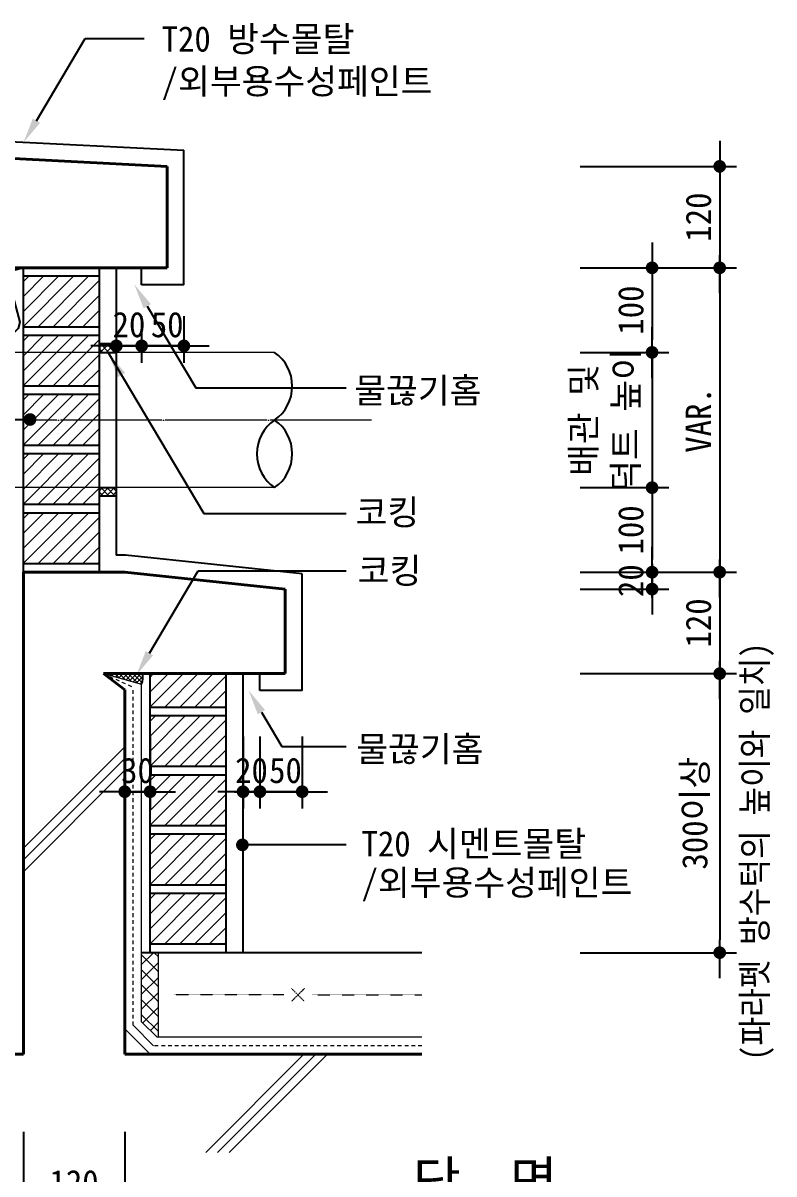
# Model space of a CAD drawing. Header units: millimetres. Extents: x 209 to 75467, y 6568 to 12199.
# Drawn here: x 68745 to 69190, y 8296 to 8977 of the extents above; entities that cross this region are included whole.
import ezdxf

# ---------------------------------------------------------------- set-up
doc = ezdxf.new("R2010")
doc.units = ezdxf.units.MM
doc.header["$MEASUREMENT"] = 0
for name, pattern in [('CEN', [62, 60, -1, 0, -1]), ('HID', [2, 1.1, -0.9]), ('HIDDEN', [0.375, 0.25, -0.125])]:
    doc.linetypes.add(name, pattern=pattern)
doc.layers.get('0').update_dxf_attribs({"linetype": 'CONTINUOUS'})
for name, color, linetype, lineweight in [('A-CNTL', 1, 'CEN', 15), ('A-CONC-LIN1', 2, 'CONTINUOUS', 40), ('A-CONC-LIN2', 7, 'CONTINUOUS', 25), ('A-CUTL', 7, 'CONTINUOUS', 25), ('A-DIMS', 7, 'CONTINUOUS', 25), ('A-MKXS-LEAD', 7, 'CONTINUOUS', 25), ('A-MKXS-TEXT1', 3, 'CONTINUOUS', 25), ('A-SECT-MESH', 8, 'HID', 18), ('A-WAXM-BLIC', 3, 'CONTINUOUS', 25), ('A-XXXX-FIN3', 4, 'CONTINUOUS', 25), ('A-XXXX-HATC', 8, 'CONTINUOUS', 18), ('A-XXXX-HID', 8, 'HIDDEN', 18), ('A-XXXX-SYMB', 7, 'CONTINUOUS', 25), ('A-XXXX-TXT1', 3, 'CONTINUOUS', 25), ('A-XXXX-WAT1', 9, 'HID', 20)]:
    doc.layers.add(name, color=color, linetype=linetype, lineweight=lineweight)
doc.layers.add('A-XXXX-INSL1', color=15, linetype='CONTINUOUS')
doc.styles.add('HY울릉도L', font='H2GTRE.TTF')
doc.styles.add('돋움체', font='')
doc.styles.get('돋움체').set_extended_font_data('DotumChe')
doc.dimstyles.new('CDIM', dxfattribs={"dimtxt": 3, "dimasz": 1.5, "dimexe": 2, "dimexo": 1, "dimgap": 1, "dimtad": 1, "dimdec": 0, "dimrnd": 0.5, "dimzin": 0, "dimdsep": 32, "dimlunit": 6, "dimtxsty": 'HY울릉도L', "dimblk1": '_CIDOT', "dimblk2": '_CIDOT', "dimsah": 1, "dimcen": 5.5, "dimclrd": 2, "dimclre": 2, "dimclrt": 7, "dimadec": 0, "dimazin": 0, "dimtfac": 1, "dimtdec": 0, "dimtix": 1, "dimtmove": 2, "dimatfit": 1, "dimldrblk": '_CIDOT', "dimfxl": 1, "dimtolj": 1, "dimtzin": 0, "dimlwd": -1, "dimarcsym": 0})
pattern_1 = [(45, (29365.295, 9237.2847), (-1.76776695, 1.76776695), []), (135, (29365.295, 9237.2847), (-1.76776695, -1.76776695), [])]

# ---------------------------------------------------------------- blocks, each defined once
blk = doc.blocks.new('_CIDOT')
at = {"color": 0, "linetype": 'ByBlock'}
blk.add_line((2, 0), (-1, 0), dxfattribs=at)
at = {"color": 0, "linetype": 'ByBlock', "const_width": 0.5}
blk.add_lwpolyline([(-0.25, 0, 1), (0.25, 0, 1)], format="xyb", close=True, dxfattribs=at)
blk = doc.blocks.new('*D646')
at = {"layer": 'A-DIMS', "lineweight": -2, "transparency": 16777216}
for p, q in [((69074.94, 8592.19), (69167.53, 8592.19)), ((69074.94, 8427.19), (69167.53, 8427.19))]:
    blk.add_line(p, q, dxfattribs=at)
at = {"layer": 'A-DIMS', "transparency": 16777216}
blk.add_line((69157.53, 8584.69), (69157.53, 8434.69), dxfattribs=at)
at = {"layer": 'A-DIMS', "transparency": 16777216, "xscale": 7.5, "yscale": 7.5, "zscale": 7.5}
for p, rotation in [((69157.53, 8592.19), 90), ((69157.53, 8427.19), 270)]:
    blk.add_blockref('_CIDOT', p, dxfattribs=dict(at, rotation=rotation))
at = {"layer": 'A-DIMS', "color": 3, "transparency": 16777216, "insert": (69143.58, 8509.69), "char_height": 15, "attachment_point": 5, "rotation": 90, "style": '돋움체'}
blk.add_mtext('\\A1;300이상', dxfattribs=at)
blk = doc.blocks.new('*D647')
at = {"layer": 'A-DIMS', "lineweight": -2, "transparency": 16777216}
for p, q in [((69074.94, 8652.19), (69167.53, 8652.19)), ((69074.94, 8592.19), (69167.53, 8592.19))]:
    blk.add_line(p, q, dxfattribs=at)
at = {"layer": 'A-DIMS', "transparency": 16777216}
blk.add_line((69157.53, 8644.69), (69157.53, 8599.69), dxfattribs=at)
at = {"layer": 'A-DIMS', "transparency": 16777216, "xscale": 7.5, "yscale": 7.5, "zscale": 7.5}
for p, rotation in [((69157.53, 8652.19), 90), ((69157.53, 8592.19), 270)]:
    blk.add_blockref('_CIDOT', p, dxfattribs=dict(at, rotation=rotation))
at = {"layer": 'A-DIMS', "color": 3, "transparency": 16777216, "insert": (69145.02, 8622.19), "char_height": 15, "attachment_point": 5, "rotation": 90, "style": '돋움체'}
blk.add_mtext('\\A1;120', dxfattribs=at)
blk = doc.blocks.new('*D648')
at = {"layer": 'A-DIMS', "transparency": 16777216}
for p, q in [((69117.53, 8659.69), (69117.53, 8667.19)), ((69117.53, 8652.19), (69117.53, 8642.19)), ((69117.53, 8634.69), (69117.53, 8627.19))]:
    blk.add_line(p, q, dxfattribs=at)
at = {"layer": 'A-DIMS', "lineweight": -2, "transparency": 16777216}
for p, q in [((69074.94, 8652.19), (69127.53, 8652.19)), ((69074.94, 8642.19), (69127.53, 8642.19))]:
    blk.add_line(p, q, dxfattribs=at)
at = {"layer": 'A-DIMS', "transparency": 16777216, "xscale": 7.5, "yscale": 7.5, "zscale": 7.5}
for p, rotation in [((69117.53, 8652.19), 270), ((69117.53, 8642.19), 90)]:
    blk.add_blockref('_CIDOT', p, dxfattribs=dict(at, rotation=rotation))
at = {"layer": 'A-DIMS', "color": 3, "transparency": 16777216, "insert": (69105.02, 8647.19), "char_height": 15, "attachment_point": 5, "rotation": 90, "style": '돋움체'}
blk.add_mtext('\\A1;20', dxfattribs=at)
blk = doc.blocks.new('*D649')
at = {"layer": 'A-DIMS', "lineweight": -2, "transparency": 16777216}
for p, q in [((69074.94, 8832.19), (69167.53, 8832.19)), ((69074.94, 8652.19), (69167.53, 8652.19))]:
    blk.add_line(p, q, dxfattribs=at)
at = {"layer": 'A-DIMS', "transparency": 16777216}
blk.add_line((69157.53, 8824.69), (69157.53, 8659.69), dxfattribs=at)
at = {"layer": 'A-DIMS', "transparency": 16777216, "xscale": 7.5, "yscale": 7.5, "zscale": 7.5}
for p, rotation in [((69157.53, 8832.19), 90), ((69157.53, 8652.19), 270)]:
    blk.add_blockref('_CIDOT', p, dxfattribs=dict(at, rotation=rotation))
at = {"layer": 'A-DIMS', "color": 3, "transparency": 16777216, "insert": (69145.02, 8742.19), "char_height": 15, "attachment_point": 5, "rotation": 90, "style": '돋움체'}
blk.add_mtext('\\A1;VAR.', dxfattribs=at)
blk = doc.blocks.new('*D650')
at = {"layer": 'A-DIMS', "lineweight": -2, "transparency": 16777216}
for p, q in [((69074.94, 8892.19), (69167.53, 8892.19)), ((69074.94, 8832.19), (69167.53, 8832.19))]:
    blk.add_line(p, q, dxfattribs=at)
at = {"layer": 'A-DIMS', "transparency": 16777216}
blk.add_line((69157.53, 8884.69), (69157.53, 8839.69), dxfattribs=at)
at = {"layer": 'A-DIMS', "transparency": 16777216, "xscale": 7.5, "yscale": 7.5, "zscale": 7.5}
for p, rotation in [((69157.53, 8892.19), 90), ((69157.53, 8832.19), 270)]:
    blk.add_blockref('_CIDOT', p, dxfattribs=dict(at, rotation=rotation))
at = {"layer": 'A-DIMS', "color": 3, "transparency": 16777216, "insert": (69145.02, 8862.19), "char_height": 15, "attachment_point": 5, "rotation": 90, "style": '돋움체'}
blk.add_mtext('\\A1;120', dxfattribs=at)
blk = doc.blocks.new('*D651')
at = {"layer": 'A-DIMS', "lineweight": -2, "transparency": 16777216}
for p, q in [((68537.23, 8321.16), (68537.23, 8268.57)), ((68745.49, 8321.16), (68745.49, 8268.57))]:
    blk.add_line(p, q, dxfattribs=at)
at = {"layer": 'A-DIMS', "transparency": 16777216}
blk.add_line((68737.99, 8278.57), (68544.73, 8278.57), dxfattribs=at)
at = {"layer": 'A-DIMS', "transparency": 16777216, "xscale": 7.5, "yscale": 7.5, "zscale": 7.5, "rotation": 180}
blk.add_blockref('_CIDOT', (68537.23, 8278.57), dxfattribs=at)
at = {"layer": 'A-DIMS', "transparency": 16777216, "xscale": 7.5, "yscale": 7.5, "zscale": 7.5}
blk.add_blockref('_CIDOT', (68745.49, 8278.57), dxfattribs=at)
at = {"layer": 'A-DIMS', "color": 3, "transparency": 16777216, "insert": (68641.36, 8292.21), "char_height": 15, "attachment_point": 5, "style": '돋움체'}
blk.add_mtext('\\A1;PS & PD 폭', dxfattribs=at)
blk = doc.blocks.new('*D652')
at = {"layer": 'A-DIMS', "lineweight": -2, "transparency": 16777216}
for p, q in [((68745.49, 8321.16), (68745.49, 8268.57)), ((68805.49, 8321.16), (68805.49, 8268.57))]:
    blk.add_line(p, q, dxfattribs=at)
at = {"layer": 'A-DIMS', "transparency": 16777216}
blk.add_line((68797.99, 8278.57), (68752.99, 8278.57), dxfattribs=at)
at = {"layer": 'A-DIMS', "transparency": 16777216, "xscale": 7.5, "yscale": 7.5, "zscale": 7.5, "rotation": 180}
blk.add_blockref('_CIDOT', (68745.49, 8278.57), dxfattribs=at)
at = {"layer": 'A-DIMS', "transparency": 16777216, "xscale": 7.5, "yscale": 7.5, "zscale": 7.5}
blk.add_blockref('_CIDOT', (68805.49, 8278.57), dxfattribs=at)
at = {"layer": 'A-DIMS', "color": 3, "transparency": 16777216, "insert": (68775.49, 8291.08), "char_height": 15, "attachment_point": 5, "style": '돋움체'}
blk.add_mtext('\\A1;120', dxfattribs=at)
blk = doc.blocks.new('*D653')
at = {"layer": 'A-DIMS', "lineweight": -2, "transparency": 16777216}
for p, q in [((68875.49, 8554.97), (68875.49, 8512.38)), ((68885.49, 8554.97), (68885.49, 8512.38))]:
    blk.add_line(p, q, dxfattribs=at)
at = {"layer": 'A-DIMS', "transparency": 16777216}
for p, q in [((68867.99, 8522.38), (68860.49, 8522.38)), ((68885.49, 8522.38), (68875.49, 8522.38)), ((68892.99, 8522.38), (68900.49, 8522.38))]:
    blk.add_line(p, q, dxfattribs=at)
at = {"layer": 'A-DIMS', "transparency": 16777216, "xscale": 7.5, "yscale": 7.5, "zscale": 7.5}
blk.add_blockref('_CIDOT', (68875.49, 8522.38), dxfattribs=at)
at = {"layer": 'A-DIMS', "transparency": 16777216, "xscale": 7.5, "yscale": 7.5, "zscale": 7.5, "rotation": 180}
blk.add_blockref('_CIDOT', (68885.49, 8522.38), dxfattribs=at)
at = {"layer": 'A-DIMS', "color": 3, "transparency": 16777216, "insert": (68880.49, 8534.89), "char_height": 15, "attachment_point": 5, "style": '돋움체'}
blk.add_mtext('\\A1;20', dxfattribs=at)
blk = doc.blocks.new('*D654')
at = {"layer": 'A-DIMS', "lineweight": -2, "transparency": 16777216}
for p, q in [((68885.49, 8554.97), (68885.49, 8512.38)), ((68910.49, 8554.97), (68910.49, 8512.38))]:
    blk.add_line(p, q, dxfattribs=at)
at = {"layer": 'A-DIMS', "transparency": 16777216}
for p, q in [((68877.99, 8522.38), (68870.49, 8522.38)), ((68910.49, 8522.38), (68885.49, 8522.38)), ((68917.99, 8522.38), (68925.49, 8522.38))]:
    blk.add_line(p, q, dxfattribs=at)
at = {"layer": 'A-DIMS', "transparency": 16777216, "xscale": 7.5, "yscale": 7.5, "zscale": 7.5}
blk.add_blockref('_CIDOT', (68885.49, 8522.38), dxfattribs=at)
at = {"layer": 'A-DIMS', "transparency": 16777216, "xscale": 7.5, "yscale": 7.5, "zscale": 7.5, "rotation": 180}
blk.add_blockref('_CIDOT', (68910.49, 8522.38), dxfattribs=at)
at = {"layer": 'A-DIMS', "color": 3, "transparency": 16777216, "insert": (68900.59, 8534.89), "char_height": 15, "attachment_point": 5, "style": '돋움체'}
blk.add_mtext('\\A1;50', dxfattribs=at)
blk = doc.blocks.new('*D655')
at = {"layer": 'A-DIMS', "lineweight": -2, "transparency": 16777216}
for p, q in [((68800.49, 8803.61), (68800.49, 8776.02)), ((68815.49, 8803.61), (68815.49, 8776.02))]:
    blk.add_line(p, q, dxfattribs=at)
at = {"layer": 'A-DIMS', "transparency": 16777216}
for p, q in [((68792.99, 8786.02), (68785.49, 8786.02)), ((68815.49, 8786.02), (68800.49, 8786.02)), ((68822.99, 8786.02), (68830.49, 8786.02))]:
    blk.add_line(p, q, dxfattribs=at)
at = {"layer": 'A-DIMS', "transparency": 16777216, "xscale": 7.5, "yscale": 7.5, "zscale": 7.5}
blk.add_blockref('_CIDOT', (68800.49, 8786.02), dxfattribs=at)
at = {"layer": 'A-DIMS', "transparency": 16777216, "xscale": 7.5, "yscale": 7.5, "zscale": 7.5, "rotation": 180}
blk.add_blockref('_CIDOT', (68815.49, 8786.02), dxfattribs=at)
at = {"layer": 'A-DIMS', "color": 3, "transparency": 16777216, "insert": (68807.99, 8798.53), "char_height": 15, "attachment_point": 5, "style": '돋움체'}
blk.add_mtext('\\A1;20', dxfattribs=at)
blk = doc.blocks.new('*D656')
at = {"layer": 'A-DIMS', "lineweight": -2, "transparency": 16777216}
for p, q in [((68815.49, 8803.61), (68815.49, 8776.02)), ((68840.49, 8803.61), (68840.49, 8776.02))]:
    blk.add_line(p, q, dxfattribs=at)
at = {"layer": 'A-DIMS', "transparency": 16777216}
for p, q in [((68807.99, 8786.02), (68800.49, 8786.02)), ((68840.49, 8786.02), (68815.49, 8786.02)), ((68847.99, 8786.02), (68855.49, 8786.02))]:
    blk.add_line(p, q, dxfattribs=at)
at = {"layer": 'A-DIMS', "transparency": 16777216, "xscale": 7.5, "yscale": 7.5, "zscale": 7.5}
blk.add_blockref('_CIDOT', (68815.49, 8786.02), dxfattribs=at)
at = {"layer": 'A-DIMS', "transparency": 16777216, "xscale": 7.5, "yscale": 7.5, "zscale": 7.5, "rotation": 180}
blk.add_blockref('_CIDOT', (68840.49, 8786.02), dxfattribs=at)
at = {"layer": 'A-DIMS', "color": 3, "transparency": 16777216, "insert": (68830.59, 8798.53), "char_height": 15, "attachment_point": 5, "style": '돋움체'}
blk.add_mtext('\\A1;50', dxfattribs=at)
blk = doc.blocks.new('*D657')
at = {"layer": 'A-DIMS', "lineweight": -2, "transparency": 16777216}
for p, q in [((68805.49, 8554.97), (68805.49, 8512.38)), ((68820.49, 8554.97), (68820.49, 8512.38))]:
    blk.add_line(p, q, dxfattribs=at)
at = {"layer": 'A-DIMS', "transparency": 16777216}
for p, q in [((68797.99, 8522.38), (68790.49, 8522.38)), ((68820.49, 8522.38), (68805.49, 8522.38)), ((68827.99, 8522.38), (68835.49, 8522.38))]:
    blk.add_line(p, q, dxfattribs=at)
at = {"layer": 'A-DIMS', "transparency": 16777216, "xscale": 7.5, "yscale": 7.5, "zscale": 7.5}
blk.add_blockref('_CIDOT', (68805.49, 8522.38), dxfattribs=at)
at = {"layer": 'A-DIMS', "transparency": 16777216, "xscale": 7.5, "yscale": 7.5, "zscale": 7.5, "rotation": 180}
blk.add_blockref('_CIDOT', (68820.49, 8522.38), dxfattribs=at)
at = {"layer": 'A-DIMS', "color": 3, "transparency": 16777216, "insert": (68812.99, 8534.89), "char_height": 15, "attachment_point": 5, "style": '돋움체'}
blk.add_mtext('\\A1;30', dxfattribs=at)
blk = doc.blocks.new('*D604')
at = {"layer": 'A-DIMS', "lineweight": -2, "transparency": 16777216}
for p, q in [((69074.94, 8832.19), (69127.53, 8832.19)), ((69074.94, 8782.19), (69127.53, 8782.19))]:
    blk.add_line(p, q, dxfattribs=at)
at = {"layer": 'A-DIMS', "transparency": 16777216}
blk.add_line((69117.53, 8824.69), (69117.53, 8789.69), dxfattribs=at)
at = {"layer": 'A-DIMS', "transparency": 16777216, "xscale": 7.5, "yscale": 7.5, "zscale": 7.5}
for p, rotation in [((69117.53, 8832.19), 90), ((69117.53, 8782.19), 270)]:
    blk.add_blockref('_CIDOT', p, dxfattribs=dict(at, rotation=rotation))
at = {"layer": 'A-DIMS', "color": 3, "transparency": 16777216, "insert": (69105.02, 8807.19), "char_height": 15, "attachment_point": 5, "rotation": 90, "style": '돋움체'}
blk.add_mtext('\\A1;100', dxfattribs=at)
blk = doc.blocks.new('*D605')
at = {"layer": 'A-DIMS', "lineweight": -2, "transparency": 16777216}
for p, q in [((69074.94, 8702.19), (69127.53, 8702.19)), ((69074.94, 8652.19), (69127.53, 8652.19))]:
    blk.add_line(p, q, dxfattribs=at)
at = {"layer": 'A-DIMS', "transparency": 16777216}
blk.add_line((69117.53, 8694.69), (69117.53, 8659.69), dxfattribs=at)
at = {"layer": 'A-DIMS', "transparency": 16777216, "xscale": 7.5, "yscale": 7.5, "zscale": 7.5}
for p, rotation in [((69117.53, 8702.19), 90), ((69117.53, 8652.19), 270)]:
    blk.add_blockref('_CIDOT', p, dxfattribs=dict(at, rotation=rotation))
at = {"layer": 'A-DIMS', "color": 3, "transparency": 16777216, "insert": (69105.02, 8677.19), "char_height": 15, "attachment_point": 5, "rotation": 90, "style": '돋움체'}
blk.add_mtext('\\A1;100', dxfattribs=at)
blk = doc.blocks.new('*D606')
at = {"layer": 'A-DIMS', "transparency": 16777216}
for p, q in [((69117.53, 8789.69), (69117.53, 8797.19)), ((69117.53, 8782.19), (69117.53, 8702.19)), ((69117.53, 8694.69), (69117.53, 8687.19))]:
    blk.add_line(p, q, dxfattribs=at)
at = {"layer": 'A-DIMS', "lineweight": -2, "transparency": 16777216}
for p, q in [((69074.94, 8782.19), (69127.53, 8782.19)), ((69074.94, 8702.19), (69127.53, 8702.19))]:
    blk.add_line(p, q, dxfattribs=at)
at = {"layer": 'A-DIMS', "transparency": 16777216, "xscale": 7.5, "yscale": 7.5, "zscale": 7.5}
for p, rotation in [((69117.53, 8782.19), 270), ((69117.53, 8702.19), 90)]:
    blk.add_blockref('_CIDOT', p, dxfattribs=dict(at, rotation=rotation))
at = {"layer": 'A-DIMS', "color": 3, "transparency": 16777216, "insert": (69090.21, 8742.19), "char_height": 15, "attachment_point": 5, "rotation": 90, "style": '돋움체'}
blk.add_mtext('\\A1;배관 및\\P덕트 높이', dxfattribs=at)

msp = doc.modelspace()

# ---------------------------------------------------------------- hatches: boundary and pattern name
at = {"layer": 'A-XXXX-HATC'}
h = msp.add_hatch(dxfattribs=at)
h.set_pattern_fill('ANSI31', color=256, scale=50)
h.set_pattern_definition([(45, (29067.777, 10105.4725), (-4.4194174, 4.4194174), [])])
h.paths.add_polyline_path([(68790.49, 8827.19), (68745.49, 8827.19), (68745.49, 8797.19), (68790.49, 8797.19)])
h = msp.add_hatch(dxfattribs=at)
h.set_pattern_fill('ANSI31', color=256, scale=50)
h.set_pattern_definition([(45, (29067.777, 10070.4725), (-4.4194174, 4.4194174), [])])
h.paths.add_polyline_path([(68790.49, 8792.19), (68745.49, 8792.19), (68745.49, 8762.19), (68790.49, 8762.19)])
h = msp.add_hatch(dxfattribs=at)
h.set_pattern_fill('ANSI37', color=256, scale=20)
h.set_pattern_definition(pattern_1)
h.paths.add_polyline_path([(68800.49, 8787.19), (68790.49, 8787.19), (68790.49, 8782.19), (68800.49, 8782.19)])
h = msp.add_hatch(dxfattribs=at)
h.set_pattern_fill('ANSI31', color=256, scale=50)
h.set_pattern_definition([(45, (29067.777, 10035.4725), (-4.4194174, 4.4194174), [])])
h.paths.add_polyline_path([(68790.49, 8757.19), (68745.49, 8757.19), (68745.49, 8727.19), (68790.49, 8727.19)])
h = msp.add_hatch(dxfattribs=at)
h.set_pattern_fill('ANSI31', color=256, scale=50)
h.set_pattern_definition([(45, (29067.777, 10000.4725), (-4.4194174, 4.4194174), [])])
h.paths.add_polyline_path([(68790.49, 8722.19), (68745.49, 8722.19), (68745.49, 8692.19), (68790.49, 8692.19)])
h = msp.add_hatch(dxfattribs=at)
h.set_pattern_fill('ANSI37', color=256, scale=20)
h.set_pattern_definition(pattern_1)
h.paths.add_polyline_path([(68800.49, 8697.19), (68790.49, 8697.19), (68790.49, 8702.19), (68800.49, 8702.19)])
h = msp.add_hatch(dxfattribs=at)
h.set_pattern_fill('ANSI31', color=256, scale=50)
h.set_pattern_definition([(45, (29067.777, 9965.4725), (-4.4194174, 4.4194174), [])])
h.paths.add_polyline_path([(68790.49, 8687.19), (68745.49, 8687.19), (68745.49, 8657.19), (68790.49, 8657.19)])
h = msp.add_hatch(dxfattribs=at)
h.set_pattern_fill('ANSI37', color=256, scale=15)
h.set_pattern_definition([(45, (29305.7815, 10095.8308), (-1.325825215, 1.325825215), []), (135, (29305.7815, 10095.8308), (-1.325825215, -1.325825215), [])])
edge = h.paths.add_edge_path()
edge.add_arc((68803.42, 8590.13), 12.77, 340.90607, 369.29377)
edge.add_line((68816.02, 8592.19), (68792.89, 8592.19))
edge.add_line((68792.89, 8592.19), (68815.49, 8585.95))
h = msp.add_hatch(dxfattribs=at)
h.set_pattern_fill('ANSI31', color=256, scale=50)
h.set_pattern_definition([(45, (29142.777, 9880.4725), (-4.4194174, 4.4194174), [])])
h.paths.add_polyline_path([(68865.49, 8592.19), (68820.49, 8592.19), (68820.49, 8572.19), (68865.49, 8572.19)])
h = msp.add_hatch(dxfattribs=at)
h.set_pattern_fill('ANSI31', color=256, scale=50)
h.set_pattern_definition([(45, (29142.777, 9845.4725), (-4.4194174, 4.4194174), [])])
h.paths.add_polyline_path([(68865.49, 8567.19), (68820.49, 8567.19), (68820.49, 8537.19), (68865.49, 8537.19)])
h = msp.add_hatch(dxfattribs=at)
h.set_pattern_fill('ANSI31', color=256, scale=50)
h.set_pattern_definition([(45, (29142.777, 9810.4725), (-4.4194174, 4.4194174), [])])
h.paths.add_polyline_path([(68865.49, 8532.19), (68820.49, 8532.19), (68820.49, 8502.19), (68865.49, 8502.19)])
h = msp.add_hatch(dxfattribs=at)
h.set_pattern_fill('ANSI31', color=256, scale=50)
h.set_pattern_definition([(45, (29142.777, 9775.4725), (-4.4194174, 4.4194174), [])])
h.paths.add_polyline_path([(68865.49, 8497.19), (68820.49, 8497.19), (68820.49, 8467.19), (68865.49, 8467.19)])
h = msp.add_hatch(dxfattribs=at)
h.set_pattern_fill('ANSI31', color=256, scale=50)
h.set_pattern_definition([(45, (29142.777, 9740.4725), (-4.4194174, 4.4194174), [])])
h.paths.add_polyline_path([(68865.49, 8462.19), (68820.49, 8462.19), (68820.49, 8432.19), (68865.49, 8432.19)])
h = msp.add_hatch(dxfattribs=at)
h.set_pattern_fill('ANSI37', color=256, scale=50)
h.set_pattern_definition([(45, (29432.4354, 10120.095), (-4.4194174, 4.4194174), []), (135, (29432.4354, 10120.095), (-4.4194174, -4.4194174), [])])
edge = h.paths.add_edge_path()
edge.add_line((68824.63, 8377.19), (68815.49, 8386.33))
edge.add_line((68825.49, 8377.19), (68825.49, 8427.19))
edge.add_line((68825.49, 8427.19), (68815.49, 8427.19))
edge.add_line((68815.49, 8386.33), (68815.49, 8427.19))

# ---------------------------------------------------------------- linework, layer by layer
at = {"layer": 'A-CNTL'}
msp.add_line((68951.58, 8742.19), (68709.69, 8742.19), dxfattribs=at)
at = {"layer": 'A-CONC-LIN1'}
for p, q in [((68537.23, 8907.19), (68830.49, 8892.19)), ((68830.49, 8832.19), (68830.49, 8892.19)), ((68830.49, 8832.19), (68537.23, 8832.19)), ((68745.49, 8652.19), (68745.49, 8367.19)), ((68805.49, 8652.19), (68745.49, 8652.19)), ((68900.49, 8642.19), (68805.49, 8652.19)), ((68900.49, 8592.19), (68900.49, 8642.19)), ((68900.49, 8592.19), (68792.89, 8592.19)), ((68792.89, 8592.19), (68805.49, 8582.61)), ((68805.49, 8582.61), (68805.49, 8367.19)), ((68745.49, 8367.19), (68537.23, 8367.19)), ((68981.34, 8367.19), (68805.49, 8367.19))]:
    msp.add_line(p, q, dxfattribs=at)
at = {"layer": 'A-CONC-LIN2'}
msp.add_line((68981.34, 8427.19), (68815.49, 8427.19), dxfattribs=at)
at = {"layer": 'A-CUTL', "color": 9, "ltscale": 2}
for centre, start, end in [((68880.29, 8762.19), 304.72583, 55.27417), ((68908.01, 8722.19), 124.72583, 235.27417), ((68880.29, 8722.19), 304.72583, 55.27417)]:
    msp.add_arc(centre, 24.33, start, end, dxfattribs=at)
at = {"layer": 'A-MKXS-LEAD'}
for p, q in [((68753.22, 8919.19), (68782.15, 8967.9)), ((68782.15, 8967.9), (68817.03, 8967.9)), ((68818.83, 8809.44), (68847.47, 8761.21)), ((68795.85, 8781.69), (68852.19, 8686.83)), ((68847.47, 8761.21), (68936.58, 8761.21)), ((68497.24, 8742.49), (68751.99, 8742.49)), ((68852.19, 8686.83), (68936.58, 8686.83)), ((68820.08, 8604.28), (68849.01, 8653)), ((68849.01, 8653), (68936.58, 8653)), ((68886.37, 8569.44), (68898.38, 8549.2)), ((68898.38, 8549.2), (68936.58, 8549.2)), ((68936.58, 8490.93), (68875.1, 8490.93))]:
    msp.add_line(p, q, dxfattribs=at)
at = {"layer": 'A-MKXS-LEAD', "const_width": 3.75}
for points in [[(68749.44, 8744.36, -1), (68749.44, 8740.61, -1)], [(68875.1, 8492.8, 1), (68875.1, 8489.05, 1)]]:
    msp.add_lwpolyline(points, format="xyb", close=True, dxfattribs=at)
at = {"layer": 'A-MKXS-LEAD'}
for points in [[(68751.07, 8920.47), (68745.56, 8906.3), (68755.37, 8917.92)], [(68816.68, 8808.16), (68811.17, 8822.34), (68820.98, 8810.72)], [(68801.36, 8767.52), (68795.85, 8781.69), (68805.66, 8770.07)], [(68817.94, 8605.56), (68812.42, 8591.39), (68822.23, 8603.01)], [(68884.22, 8568.16), (68878.71, 8582.34), (68888.51, 8570.72)]]:
    msp.add_solid(points, dxfattribs=at)
at = {"layer": 'A-SECT-MESH', "ltscale": 0.05}
for p, q in [((68899.61, 8402.19), (68834.61, 8402.19)), ((68904.23, 8405.94), (68911.73, 8398.44)), ((68911.73, 8405.94), (68904.23, 8398.44)), ((68916.34, 8402.19), (68981.34, 8402.19))]:
    msp.add_line(p, q, dxfattribs=at)
at = {"layer": 'A-WAXM-BLIC'}
for p, q in [((68745.49, 8652.19), (68745.49, 8832.19)), ((68790.49, 8652.19), (68790.49, 8832.19)), ((68790.49, 8827.19), (68745.49, 8827.19)), ((68790.49, 8797.19), (68745.49, 8797.19)), ((68790.49, 8792.19), (68745.49, 8792.19)), ((68790.49, 8762.19), (68745.49, 8762.19)), ((68790.49, 8757.19), (68745.49, 8757.19)), ((68790.49, 8727.19), (68745.49, 8727.19)), ((68790.49, 8722.19), (68745.49, 8722.19)), ((68790.49, 8692.19), (68745.49, 8692.19)), ((68790.49, 8687.19), (68745.49, 8687.19)), ((68790.49, 8657.19), (68745.49, 8657.19)), ((68820.49, 8427.19), (68820.49, 8592.19)), ((68865.49, 8427.19), (68865.49, 8592.19)), ((68865.49, 8572.19), (68820.49, 8572.19)), ((68865.49, 8567.19), (68820.49, 8567.19)), ((68865.49, 8537.19), (68820.49, 8537.19)), ((68865.49, 8532.19), (68820.49, 8532.19)), ((68865.49, 8502.19), (68820.49, 8502.19)), ((68865.49, 8497.19), (68820.49, 8497.19)), ((68865.49, 8467.19), (68820.49, 8467.19)), ((68865.49, 8462.19), (68820.49, 8462.19)), ((68865.49, 8432.19), (68820.49, 8432.19))]:
    msp.add_line(p, q, dxfattribs=at)
at = {"layer": 'A-XXXX-FIN3'}
for p, q in [((68547.23, 8916.69), (68840.49, 8901.69)), ((68840.49, 8822.19), (68840.49, 8901.69)), ((68800.49, 8832.19), (68800.49, 8662.19)), ((68815.49, 8822.19), (68815.49, 8832.19)), ((68840.49, 8822.19), (68815.49, 8822.19)), ((68840.49, 8822.19), (68815.49, 8822.19)), ((68806.01, 8662.19), (68800.49, 8662.19)), ((68910.49, 8651.19), (68806.01, 8662.19)), ((68910.49, 8582.19), (68910.49, 8651.19)), ((68875.49, 8427.19), (68875.49, 8592.19)), ((68885.49, 8582.19), (68885.49, 8592.19)), ((68910.49, 8582.19), (68885.49, 8582.19))]:
    msp.add_line(p, q, dxfattribs=at)
at = {"layer": 'A-XXXX-HATC'}
for p, q in [((68745.49, 8489.01), (68805.49, 8549.01)), ((68745.49, 8482.03), (68805.49, 8542.03)), ((68745.49, 8475.04), (68805.49, 8535.04)), ((68853.4, 8309.06), (68911.53, 8367.19)), ((68860.39, 8309.06), (68918.52, 8367.19)), ((68867.37, 8309.06), (68925.5, 8367.19))]:
    msp.add_line(p, q, dxfattribs=at)
at = {"layer": 'A-XXXX-HID'}
for p, q in [((68894.15, 8782.19), (68716.36, 8782.19)), ((68894.15, 8702.19), (68716.36, 8702.19))]:
    msp.add_line(p, q, dxfattribs=at)
at = {"layer": 'A-XXXX-INSL1'}
msp.add_lwpolyline([(68745.49, 8831.41), (68744.13, 8831.77), (68740.52, 8830.8), (68737.87, 8828.15), (68736.9, 8824.54), (68743.47, 8800.01), (68742.5, 8796.39), (68739.85, 8793.74), (68736.24, 8792.77), (68732.62, 8793.74), (68729.97, 8796.39), (68729, 8800.01), (68734.61, 8820.92)], dxfattribs=at)
at = {"layer": 'A-XXXX-SYMB'}
for points in [[(68800.49, 8787.19), (68790.49, 8787.19), (68790.49, 8782.19), (68800.49, 8782.19)], [(68800.49, 8697.19), (68790.49, 8697.19), (68790.49, 8702.19), (68800.49, 8702.19)]]:
    msp.add_lwpolyline(points, close=True, dxfattribs=at)
msp.add_arc((68803.42, 8590.13), 12.77, 340.90607, 9.29377, dxfattribs=at)
at = {"layer": 'A-XXXX-WAT1', "ltscale": 2}
for p, q in [((68792.89, 8592.19), (68810.49, 8584.14)), ((68810.49, 8384.26), (68810.49, 8584.14)), ((68981.34, 8372.19), (68822.56, 8372.19))]:
    msp.add_line(p, q, dxfattribs=at)
at = {"layer": 'A-XXXX-WAT1', "linetype": 'Continuous', "ltscale": 2}
for p, q in [((68792.89, 8592.19), (68815.49, 8585.95)), ((68815.49, 8386.33), (68815.49, 8585.95)), ((68825.49, 8377.19), (68825.49, 8427.19)), ((68824.63, 8377.19), (68815.49, 8386.33)), ((68820.49, 8367.19), (68805.49, 8382.19)), ((68820.49, 8367.19), (68805.49, 8382.19)), ((68822.56, 8372.19), (68810.49, 8384.26)), ((68981.34, 8377.19), (68824.63, 8377.19))]:
    msp.add_line(p, q, dxfattribs=at)

# ---------------------------------------------------------------- texts
at = {"layer": 'A-MKXS-TEXT1', "style": '돋움체'}
for s, p in [('물끊기홈', (68941.27, 8752.18)), ('코킹', (68942.09, 8680.18)), ('코킹', (68943.35, 8645.58)), ('물끊기홈', (68942.49, 8540.17))]:
    msp.add_text(s, height=15, dxfattribs=at).set_placement(p)
at = {"layer": 'A-MKXS-TEXT1', "style": '돋움체', "width": 0.9}
msp.add_text('(파라펫 방수턱의 높이와 일치)', height=15, rotation=90, dxfattribs=at).set_placement((69185.67, 8363.52))
at = {"layer": 'A-MKXS-TEXT1', "char_height": 15, "width": 319.6405, "attachment_point": 1, "style": '돋움체'}
for s, insert in [('T20 방수몰탈\\P/외부용수성페인트', (68827.32, 8975.04)), ('T20 시멘트몰탈', (68945.59, 8499.1)), ('/외부용수성페인트', (68945.59, 8476.18))]:
    msp.add_mtext(s, dxfattribs=dict(at, insert=insert))
at = {"layer": 'A-XXXX-TXT1', "style": '돋움체'}
msp.add_text('단  면', height=22.5, dxfattribs=at).set_placement((68976.04, 8281.37))

# ---------------------------------------------------------------- dimensions: what is measured, and where the dimension line sits
at = {"layer": 'A-DIMS'}
for base, p1, p2, text, picture, middle in [((69157.53, 8832.19), (69069.94, 8892.19), (69069.94, 8832.19), '120', '*D650', (69145.02, 8862.19)), ((69157.53, 8652.19), (69069.94, 8832.19), (69069.94, 8652.19), 'VAR.', '*D649', (69145.02, 8742.19)), ((69117.53, 8782.19), (69069.94, 8832.19), (69069.94, 8782.19), '100', '*D604', (69105.02, 8807.19)), ((69117.53, 8702.19), (69069.94, 8782.19), (69069.94, 8702.19), '배관 및\\P덕트 높이', '*D606', (69090.21, 8742.19)), ((69117.53, 8652.19), (69069.94, 8702.19), (69069.94, 8652.19), '100', '*D605', (69105.02, 8677.19)), ((69157.53, 8592.19), (69069.94, 8652.19), (69069.94, 8592.19), '120', '*D647', (69145.02, 8622.19)), ((69117.53, 8642.19), (69069.94, 8652.19), (69069.94, 8642.19), '20', '*D648', (69105.02, 8647.19)), ((69157.53, 8427.19), (69069.94, 8592.19), (69069.94, 8427.19), '300이상', '*D646', (69143.58, 8509.69))]:
    dim = msp.add_linear_dim(base=base, p1=p1, p2=p2, angle=90, text=text, dimstyle='CDIM', override={"dimscale": 5, "dimtxsty": '돋움체', "dimclrd": 256, "dimclre": 256, "dimclrt": 3}, dxfattribs=at)
    dim.commit()
    dim.dimension.update_dxf_attribs({"geometry": picture, "text_midpoint": middle})
for base, p1, p2, text, picture, middle in [((68800.49, 8786.02), (68815.49, 8808.61), (68800.49, 8808.61), '20', '*D655', (68807.99, 8798.53)), ((68805.49, 8522.38), (68820.49, 8559.97), (68805.49, 8559.97), '30', '*D657', (68812.99, 8534.89)), ((68875.49, 8522.38), (68885.49, 8559.97), (68875.49, 8559.97), '20', '*D653', (68880.49, 8534.89)), ((68537.23, 8278.57), (68745.49, 8326.16), (68537.23, 8326.16), 'PS & PD 폭', '*D651', (68641.36, 8292.21)), ((68745.49, 8278.57), (68805.49, 8326.16), (68745.49, 8326.16), '120', '*D652', (68775.49, 8291.08))]:
    dim = msp.add_linear_dim(base=base, p1=p1, p2=p2, text=text, dimstyle='CDIM', override={"dimscale": 5, "dimtxsty": '돋움체', "dimclrd": 256, "dimclre": 256, "dimclrt": 3}, dxfattribs=at)
    dim.commit()
    dim.dimension.update_dxf_attribs({"geometry": picture, "text_midpoint": middle})
for base, p1, p2, picture, middle in [((68815.49, 8786.02), (68840.49, 8808.61), (68815.49, 8808.61), '*D656', (68830.59, 8798.53)), ((68885.49, 8522.38), (68910.49, 8559.97), (68885.49, 8559.97), '*D654', (68900.59, 8534.89))]:
    dim = msp.add_linear_dim(base=base, p1=p1, p2=p2, text='50', dimstyle='CDIM', override={"dimscale": 5, "dimtxsty": '돋움체', "dimclrd": 256, "dimclre": 256, "dimclrt": 3}, dxfattribs=at)
    dim.commit()
    dim.dimension.update_dxf_attribs({"geometry": picture, "text_midpoint": middle, "dimtype": 160})

doc.saveas('drawing.dxf')
